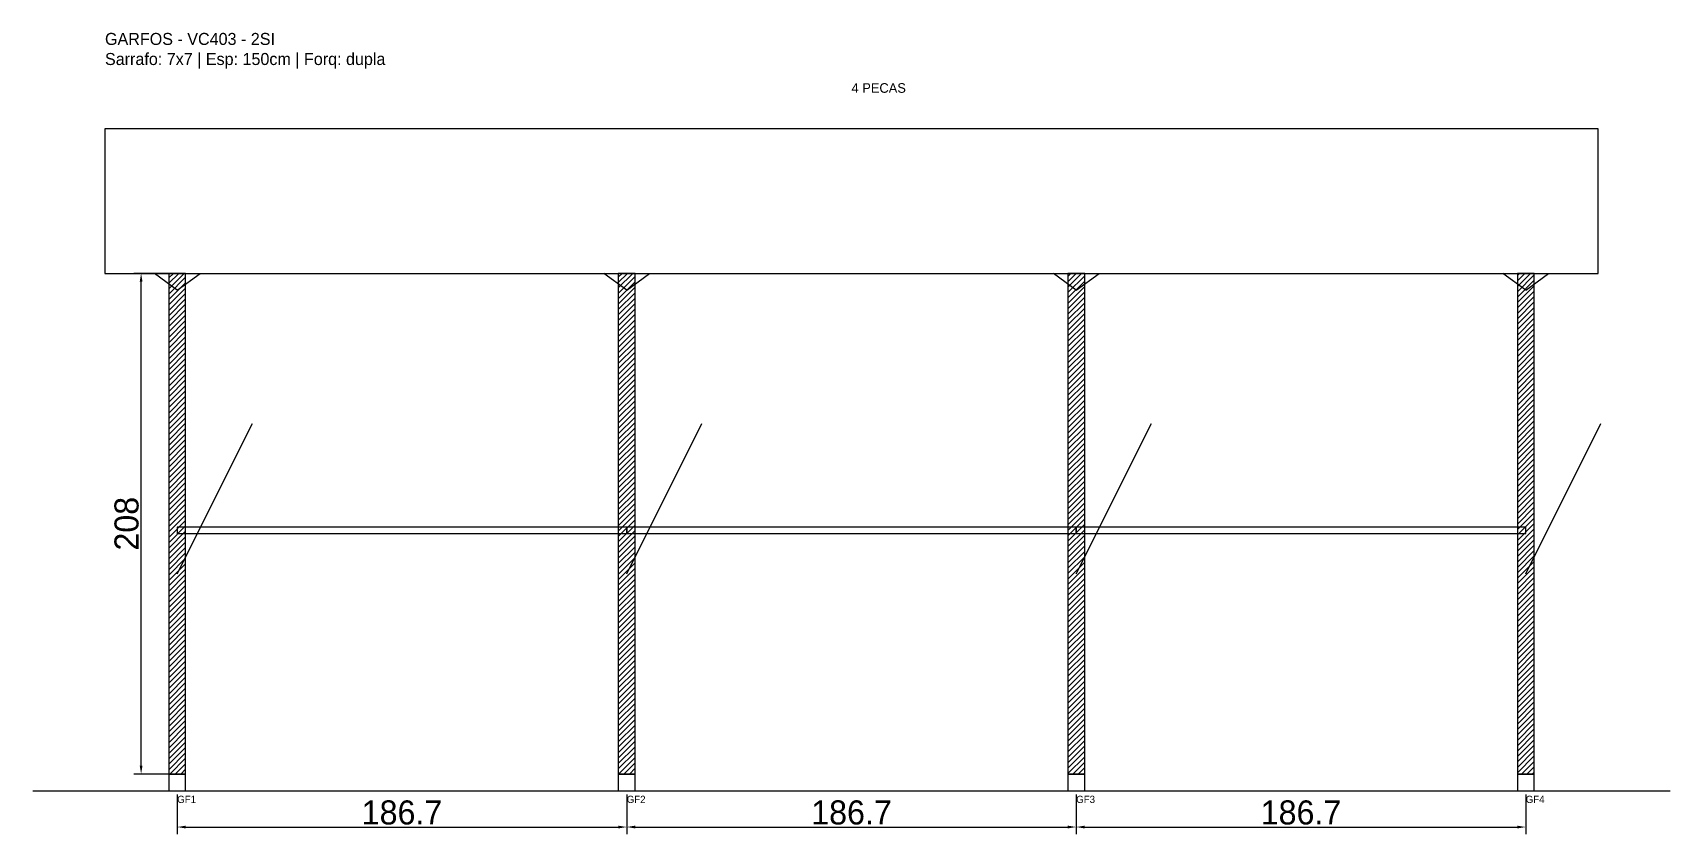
# Model space of a CAD drawing. Header units: metres. Extents: x -30 to 650, y -25 to 308.
import ezdxf

# ---------------------------------------------------------------- set-up
doc = ezdxf.new("R2010")
doc.units = ezdxf.units.M
for name, color, linetype in [('BARRA_ANCORAGEM', 1, 'Continuous'), ('COTA', 241, 'Continuous'), ('GARFOS OK', 3, 'Continuous'), ('NOME DA VIGA', 6, 'Continuous'), ('SARR_7x7', 40, 'Continuous'), ('TIRAS REESCORAMENTO', 252, 'Continuous'), ('VIGAS', 3, 'Continuous')]:
    doc.layers.add(name, color=color, linetype=linetype)
doc.dimstyles.new('EZ DXF', dxfattribs={"dimtxt": 10, "dimasz": 3.5, "dimexe": 3, "dimexo": 1.5, "dimgap": 1, "dimtad": 1, "dimdec": 1, "dimdsep": 46, "dimcen": 2.5, "dimazin": 3, "dimtfac": 1, "dimtmove": 0, "dimatfit": 3})

msp = doc.modelspace()

# ---------------------------------------------------------------- hatches: boundary and pattern name
at = {"layer": 'COTA'}
h = msp.add_hatch(dxfattribs=at)
h.set_pattern_fill('ANSI31', scale=0.5)
h.paths.add_polyline_path([(26.5, 0), (33.5, 0), (33.5, 208), (26.5, 208)])
h = msp.add_hatch(dxfattribs=at)
h.set_pattern_fill('ANSI31', scale=0.5)
h.paths.add_polyline_path([(213.17, 0), (220.17, 0), (220.17, 208), (213.17, 208)])
h = msp.add_hatch(dxfattribs=at)
h.set_pattern_fill('ANSI31', scale=0.5)
h.paths.add_polyline_path([(399.83, 0), (406.83, 0), (406.83, 208), (399.83, 208)])
h = msp.add_hatch(dxfattribs=at)
h.set_pattern_fill('ANSI31', scale=0.5)
h.paths.add_polyline_path([(586.5, 0), (593.5, 0), (593.5, 208), (586.5, 208)])

# ---------------------------------------------------------------- linework, layer by layer
at = {"layer": 'BARRA_ANCORAGEM'}
for p, q in [((30, 83.2), (61.2, 145.6)), ((216.67, 83.2), (247.87, 145.6)), ((403.33, 83.2), (434.53, 145.6)), ((590, 83.2), (621.2, 145.6))]:
    msp.add_line(p, q, dxfattribs=at)
at = {"layer": 'GARFOS OK'}
for p, q in [((30, 201), (20.5, 208)), ((20.5, 208), (39.5, 208)), ((30, 201), (39.5, 208)), ((216.67, 201), (207.17, 208)), ((207.17, 208), (226.17, 208)), ((216.67, 201), (226.17, 208)), ((403.33, 201), (393.83, 208)), ((393.83, 208), (412.83, 208)), ((403.33, 201), (412.83, 208)), ((590, 201), (580.5, 208)), ((580.5, 208), (599.5, 208)), ((590, 201), (599.5, 208))]:
    msp.add_line(p, q, dxfattribs=at)
at = {"layer": 'GARFOS OK', "linetype": 'CONTINUOUS'}
msp.add_line((-30, -7), (650, -7), dxfattribs=at)
at = {"layer": 'GARFOS OK'}
for points in [[(26.5, 0), (33.5, 0), (33.5, 208), (26.5, 208), (26.5, 0)], [(213.17, 0), (220.17, 0), (220.17, 208), (213.17, 208), (213.17, 0)], [(399.83, 0), (406.83, 0), (406.83, 208), (399.83, 208), (399.83, 0)], [(586.5, 0), (593.5, 0), (593.5, 208), (586.5, 208), (586.5, 0)]]:
    msp.add_lwpolyline(points, dxfattribs=at)
at = {"layer": 'SARR_7x7'}
for points in [[(26.5, -7), (33.5, -7), (33.5, 0), (26.5, 0), (26.5, -7)], [(213.17, -7), (220.17, -7), (220.17, 0), (213.17, 0), (213.17, -7)], [(399.83, -7), (406.83, -7), (406.83, 0), (399.83, 0), (399.83, -7)], [(586.5, -7), (593.5, -7), (593.5, 0), (586.5, 0), (586.5, -7)]]:
    msp.add_lwpolyline(points, dxfattribs=at)
at = {"layer": 'TIRAS REESCORAMENTO'}
for points in [[(30, 100), (216.67, 100), (216.67, 102.5), (30, 102.5), (30, 100)], [(216.67, 100), (403.33, 100), (403.33, 102.5), (216.67, 102.5), (216.67, 100)], [(403.33, 100), (590, 100), (590, 102.5), (403.33, 102.5), (403.33, 100)]]:
    msp.add_lwpolyline(points, dxfattribs=at)
at = {"layer": 'VIGAS'}
msp.add_lwpolyline([(0, 208), (620, 208), (620, 268), (0, 268), (0, 208)], dxfattribs=at)

# ---------------------------------------------------------------- texts
at = {"layer": 'NOME DA VIGA'}
for s, height, p in [('4 PECAS', 4, (310, 283)), ('GF1', 3, (30, -12)), ('GF2', 3, (216.67, -12)), ('GF3', 3, (403.33, -12)), ('GF4', 3, (590, -12))]:
    msp.add_text(s, height=height, dxfattribs=at).set_placement(p)
at = {"layer": 'NOME DA VIGA', "insert": (0, 293), "char_height": 5, "attachment_point": 7}
msp.add_mtext('GARFOS - VC403 - 2SI\\PSarrafo: 7x7 | Esp: 150cm | Forq: dupla', dxfattribs=at)

# ---------------------------------------------------------------- dimensions: what is measured, and where the dimension line sits
at = {"layer": 'COTA'}
msp.add_linear_dim(base=(15, 0), p1=(30, 0), p2=(30, 208), angle=90, dimstyle='EZ DXF', dxfattribs=at).render()
for base, p1, p2 in [((30, -22), (30, -7), (216.67, -7)), ((216.67, -22), (216.67, -7), (403.33, -7)), ((403.33, -22), (403.33, -7), (590, -7))]:
    msp.add_linear_dim(base=base, p1=p1, p2=p2, dimstyle='EZ DXF', dxfattribs=at).render()

doc.saveas('drawing.dxf')
